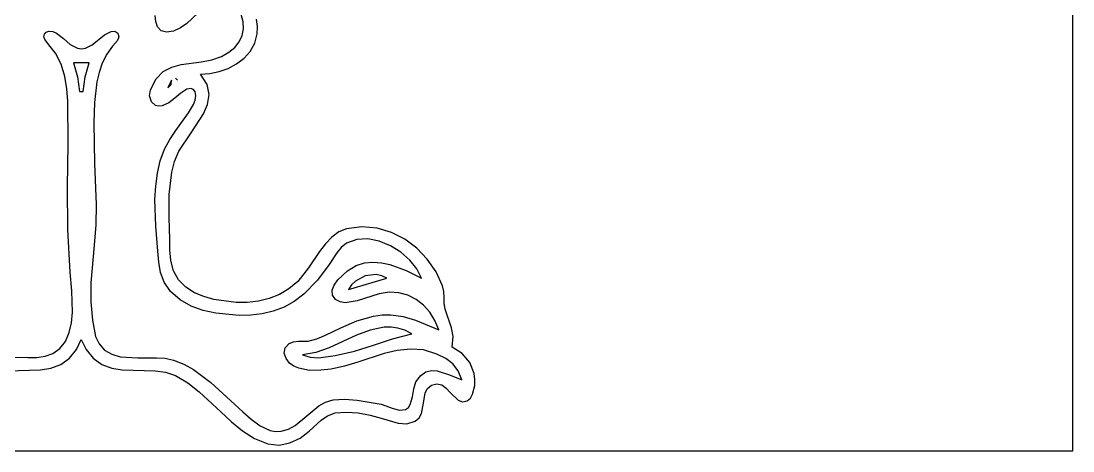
# Model space of a CAD drawing. Extents: x 0 to 276, y 0 to 299.
# Drawn here: x 131.1 to 276, y 0 to 59.2 of the extents above; entities that cross this region are included whole.
import ezdxf

# ---------------------------------------------------------------- set-up
doc = ezdxf.new("R2010")
doc.units = 0

msp = doc.modelspace()

# ---------------------------------------------------------------- linework, layer by layer
at = {"layer": 'Layer 1'}
for p, q in [((275.960069, 0.000793), (275.960069, 298.715)), ((149.679266, 59.114853), (149.61246, 59.974549)), ((155.490104, 60.284574), (153.965052, 58.840274)), ((161.728256, 59.075579), (161.420099, 60.077251)), ((163.672983, 58.41828), (163.53012, 59.428251)), ((149.939115, 58.382008), (149.679266, 59.114853)), ((150.417837, 57.863276), (149.939115, 58.382008)), ((153.101662, 58.257324), (152.135225, 57.817206)), ((153.965052, 58.840274), (153.101662, 58.257324)), ((161.588279, 57.186175), (161.778761, 58.106376)), ((161.778761, 58.106376), (161.728256, 59.075579)), ((163.643527, 57.415304), (163.672983, 58.41828)), ((134.293157, 57.035553), (134.350915, 57.397643)), ((134.399433, 56.640076), (134.293157, 57.035553)), ((134.350915, 57.397643), (134.575608, 57.670933)), ((135.121943, 55.687709), (134.399433, 56.640076)), ((134.575608, 57.670933), (134.970138, 57.800008)), ((134.970138, 57.800008), (135.520048, 57.748874)), ((135.520048, 57.748874), (136.03031, 57.535007)), ((136.03031, 57.535007), (136.978092, 56.805143)), ((136.978092, 56.805143), (137.905881, 55.982558)), ((140.926133, 55.920774), (142.610237, 57.301269)), ((142.610237, 57.301269), (143.540114, 57.768886)), ((143.540114, 57.768886), (144.04918, 57.795564)), ((144.412973, 56.533052), (143.712225, 55.715623)), ((144.04918, 57.795564), (144.469991, 57.516375)), ((144.606383, 57.020844), (144.412973, 56.533052)), ((144.469991, 57.516375), (144.606383, 57.020844)), ((151.141264, 57.645921), (150.417837, 57.863276)), ((152.135225, 57.817206), (151.141264, 57.645921)), ((161.173477, 56.331508), (161.588279, 57.186175)), ((163.299609, 56.123271), (163.643527, 57.415304)), ((135.899618, 54.759155), (135.121943, 55.687709)), ((137.905881, 55.982558), (138.906075, 55.439398)), ((138.906075, 55.439398), (139.468229, 55.369566)), ((139.468229, 55.369566), (139.987405, 55.446687)), ((139.987405, 55.446687), (140.926133, 55.920774)), ((143.712225, 55.715623), (142.925256, 54.633197)), ((159.737572, 54.884905), (160.551019, 55.558907)), ((160.551019, 55.558907), (161.173477, 56.331508)), ((162.6803, 55.005023), (163.299609, 56.123271)), ((136.63938, 53.234508), (135.899618, 54.759155)), ((142.925256, 54.633197), (142.318071, 53.41256)), ((153.194781, 53.203209), (155.996661, 53.595776)), ((155.996661, 53.595776), (157.402998, 53.861056)), ((157.402998, 53.861056), (158.7498, 54.326033)), ((158.7498, 54.326033), (159.737572, 54.884905)), ((160.805378, 53.283741), (161.833068, 54.059025)), ((161.833068, 54.059025), (162.6803, 55.005023)), ((137.150071, 51.567259), (136.63938, 53.234508)), ((138.376909, 53.446559), (138.928763, 51.493341)), ((140.493573, 53.446559), (138.376909, 53.446559)), ((139.941719, 51.493341), (140.493573, 53.446559)), ((142.318071, 53.41256), (141.877474, 52.114731)), ((149.729178, 51.230243), (150.722951, 52.226145)), ((150.722951, 52.226145), (151.893935, 52.845376)), ((151.893935, 52.845376), (153.194781, 53.203209)), ((157.114236, 51.966833), (158.398496, 52.23918)), ((158.398496, 52.23918), (159.644699, 52.677638)), ((159.644699, 52.677638), (160.805378, 53.283741)), ((137.455428, 49.844894), (137.150071, 51.567259)), ((138.928763, 51.493341), (139.170658, 49.477814)), ((139.699824, 49.477814), (139.941719, 51.493341)), ((141.59027, 50.800729), (141.256123, 47.995872)), ((141.877474, 52.114731), (141.59027, 50.800729)), ((148.959964, 49.742397), (149.729178, 51.230243)), ((151.870642, 51.065312), (151.341476, 50.00698)), ((151.783958, 50.473638), (151.870642, 51.065312)), ((152.399808, 51.329895), (152.664391, 51.065312)), ((152.664391, 51.065312), (152.399808, 51.329895)), ((155.839387, 51.859061), (157.114236, 51.966833)), ((156.737914, 50.44144), (155.839387, 51.859061)), ((137.579191, 48.154899), (137.455428, 49.844894)), ((139.170658, 49.477814), (139.699824, 49.477814)), ((148.839261, 48.874027), (148.959964, 49.742397)), ((151.341476, 50.00698), (151.783958, 50.473638)), ((153.122231, 49.257185), (152.321789, 48.573998)), ((153.982279, 49.811982), (153.122231, 49.257185)), ((154.47726, 49.924467), (153.982279, 49.811982)), ((154.867342, 49.786946), (154.47726, 49.924467)), ((155.122933, 49.444787), (154.867342, 49.786946)), ((155.214442, 48.943356), (155.122933, 49.444787)), ((157.024429, 49.061563), (156.737914, 50.44144)), ((137.60567, 42.276944), (137.579191, 48.154899)), ((141.256123, 47.995872), (141.13493, 45.186179)), ((149.076414, 48.08796), (148.839261, 48.874027)), ((149.652349, 47.574941), (149.076414, 48.08796)), ((151.49302, 47.938239), (150.547992, 47.525721)), ((152.321789, 48.573998), (151.49302, 47.938239)), ((154.864895, 47.695451), (155.115186, 48.310325)), ((155.115186, 48.310325), (155.214442, 48.943356)), ((156.823595, 47.714087), (157.024429, 49.061563)), ((150.061399, 47.480435), (149.652349, 47.574941)), ((150.547992, 47.525721), (150.061399, 47.480435)), ((152.464002, 44.103869), (154.191299, 46.567401)), ((154.191299, 46.567401), (154.864895, 47.695451)), ((154.543617, 43.812641), (156.260074, 46.393669)), ((156.260074, 46.393669), (156.823595, 47.714087)), ((141.13493, 45.186179), (141.269397, 39.558333)), ((151.621078, 42.860023), (152.464002, 44.103869)), ((152.872353, 41.275741), (154.543617, 43.812641)), ((137.530078, 36.379269), (137.60567, 42.276944)), ((150.898035, 41.540324), (151.621078, 42.860023)), ((150.301407, 39.949309), (150.898035, 41.540324)), ((152.27496, 39.872133), (152.872353, 41.275741)), ((141.269397, 39.558333), (141.469644, 33.929296)), ((149.90207, 38.244422), (150.301407, 39.949309)), ((151.876517, 38.398111), (152.27496, 39.872133)), ((149.670102, 36.459478), (149.90207, 38.244422)), ((151.529495, 35.312371), (151.876517, 38.398111)), ((137.557425, 30.482437), (137.530078, 36.379269)), ((149.575583, 34.628292), (149.670102, 36.459478)), ((151.537329, 32.165611), (151.529495, 35.312371)), ((141.469644, 33.929296), (141.430679, 31.118114)), ((149.679208, 30.962453), (149.575583, 34.628292)), ((151.606059, 29.104923), (151.537329, 32.165611)), ((137.892722, 24.607012), (137.557425, 30.482437)), ((141.430679, 31.118114), (141.211651, 28.311174)), ((149.973582, 27.517425), (149.679208, 30.962453)), ((175.947695, 30.589234), (174.895917, 30.166387)), ((178.073806, 30.845884), (175.947695, 30.589234)), ((180.143196, 30.661043), (178.073806, 30.845884)), ((182.116753, 30.078893), (180.143196, 30.661043)), ((151.629479, 27.67018), (151.606059, 29.104923)), ((173.938133, 29.455744), (173.057461, 28.532152)), ((174.895917, 30.166387), (173.938133, 29.455744)), ((177.352453, 29.120669), (175.958278, 28.591632)), ((178.874744, 29.194509), (177.352453, 29.120669)), ((180.445999, 28.879847), (178.874744, 29.194509)), ((183.955366, 29.143618), (182.116753, 30.078893)), ((185.619924, 27.899401), (183.955366, 29.143618)), ((141.211651, 28.311174), (140.753228, 23.15379)), ((150.119475, 26.003514), (149.973582, 27.517425)), ((151.768414, 26.211377), (151.629479, 27.67018)), ((173.057461, 28.532152), (172.237018, 27.470462)), ((175.223647, 28.002315), (174.614726, 27.262433)), ((175.958278, 28.591632), (175.223647, 28.002315)), ((181.987067, 28.243375), (180.445999, 28.879847)), ((183.418795, 27.351787), (181.987067, 28.243375)), ((187.071318, 26.390425), (185.619924, 27.899401)), ((152.127664, 24.811609), (151.768414, 26.211377)), ((172.237018, 27.470462), (170.709286, 25.232172)), ((174.614726, 27.262433), (173.556923, 25.665344)), ((184.662034, 26.271777), (183.418795, 27.351787)), ((185.63763, 25.070037), (184.662034, 26.271777)), ((188.270436, 24.660874), (187.071318, 26.390425)), ((150.355507, 24.591798), (150.119475, 26.003514)), ((152.812028, 23.553972), (152.127664, 24.811609)), ((170.709286, 25.232172), (169.219878, 23.339659)), ((173.556923, 25.665344), (171.936187, 23.513953)), ((174.738385, 23.555295), (176.062007, 24.799579)), ((176.062007, 24.799579), (177.27061, 25.538344)), ((177.27061, 25.538344), (178.425615, 25.880504)), ((178.425615, 25.880504), (179.590197, 25.993592)), ((179.590197, 25.993592), (180.755207, 25.91246)), ((180.755207, 25.91246), (181.911495, 25.671959)), ((181.911495, 25.671959), (184.161306, 24.852247)), ((184.161306, 24.852247), (186.266432, 23.813263)), ((186.266432, 23.813263), (185.63763, 25.070037)), ((189.178168, 22.754931), (188.270436, 24.660874)), ((138.13162, 22.035513), (137.892722, 24.607012)), ((150.830459, 23.256481), (150.355507, 24.591798)), ((151.693107, 21.971765), (150.830459, 23.256481)), ((153.815765, 22.539089), (152.812028, 23.553972)), ((169.219878, 23.339659), (168.015912, 22.32039)), ((171.936187, 23.513953), (170.08189, 21.566953)), ((174.244553, 22.843887), (174.738385, 23.555295)), ((176.212278, 22.225765), (181.503938, 23.813263)), ((177.168729, 23.399149), (176.625745, 22.865121)), ((178.525924, 24.109927), (177.168729, 23.399149)), ((180.049211, 24.275498), (178.525924, 24.109927)), ((180.79981, 24.128019), (180.049211, 24.275498)), ((181.503938, 23.813263), (180.79981, 24.128019)), ((138.198944, 19.102363), (138.13162, 22.035513)), ((140.753228, 23.15379), (140.733802, 20.549797)), ((153.020396, 20.788418), (151.693107, 21.971765)), ((155.006877, 21.792841), (153.815765, 22.539089)), ((156.320424, 21.25644), (155.006877, 21.792841)), ((168.015912, 22.32039), (166.69686, 21.535989)), ((173.975299, 22.126464), (174.244553, 22.843887)), ((174.015068, 21.443147), (173.975299, 22.126464)), ((176.625745, 22.865121), (176.212278, 22.225765)), ((181.824403, 21.867756), (180.445606, 21.654266)), ((183.144394, 21.791063), (181.824403, 21.867756)), ((184.384477, 21.449767), (183.144394, 21.791063)), ((189.36059, 21.945472), (189.178168, 22.754931)), ((189.387982, 21.129068), (189.36059, 21.945472)), ((140.733802, 20.549797), (140.951037, 17.992437)), ((154.556093, 19.938445), (153.020396, 20.788418)), ((157.691468, 20.8711), (156.320424, 21.25644)), ((160.743272, 20.428957), (157.691468, 20.8711)), ((162.285931, 20.432941), (160.743272, 20.428957)), ((163.808197, 20.608171), (162.285931, 20.432941)), ((165.286398, 20.970551), (163.808197, 20.608171)), ((166.69686, 21.535989), (165.286398, 20.970551)), ((168.752142, 20.561243), (167.343299, 19.790899)), ((170.08189, 21.566953), (168.752142, 20.561243)), ((174.448303, 20.834058), (174.015068, 21.443147)), ((175.049293, 20.509774), (174.448303, 20.834058)), ((175.768688, 20.402251), (175.049293, 20.509774)), ((177.410839, 20.647858), (175.768688, 20.402251)), ((180.445606, 21.654266), (177.410839, 20.647858)), ((185.523549, 20.869446), (184.384477, 21.449767)), ((186.540508, 20.075682), (185.523549, 20.869446)), ((189.39315, 20.312665), (189.387982, 21.129068)), ((189.508897, 19.503206), (189.39315, 20.312665)), ((138.062745, 17.652251), (138.198944, 19.102363)), ((156.226034, 19.358347), (154.556093, 19.938445)), ((157.956051, 18.984623), (156.226034, 19.358347)), ((161.176547, 18.660716), (157.956051, 18.984623)), ((164.34024, 18.875813), (162.771984, 18.690828)), ((165.868338, 19.235796), (164.34024, 18.875813)), ((167.343299, 19.790899), (165.868338, 19.235796)), ((187.414251, 19.094053), (186.540508, 20.075682)), ((188.123675, 17.95014), (187.414251, 19.094053)), ((190.401004, 16.96817), (189.508897, 19.503206)), ((137.757028, 16.294228), (138.062745, 17.652251)), ((140.951037, 17.992437), (141.398149, 15.759687)), ((162.771984, 18.690828), (161.176547, 18.660716)), ((175.160304, 16.965979), (177.376046, 17.904794)), ((177.376046, 17.904794), (179.671362, 18.567285)), ((179.671362, 18.567285), (180.844751, 18.73437)), ((180.844751, 18.73437), (182.033104, 18.759728)), ((182.033104, 18.759728), (183.755519, 18.510896)), ((183.755519, 18.510896), (185.422048, 18.001367)), ((185.422048, 18.001367), (188.647679, 16.669522)), ((188.647679, 16.669522), (188.123675, 17.95014)), ((137.239585, 15.089124), (137.757028, 16.294228)), ((171.878607, 15.440203), (173.037282, 15.944565)), ((173.037282, 15.944565), (175.160304, 16.965979)), ((177.327595, 15.941257), (173.572877, 14.218987)), ((179.219478, 16.651952), (177.327595, 15.941257)), ((181.119966, 17.035473), (179.219478, 16.651952)), ((182.073184, 17.051369), (181.119966, 17.035473)), ((183.028249, 16.921661), (182.073184, 17.051369)), ((182.278811, 15.455086), (184.943517, 16.140356)), ((183.98506, 16.62508), (183.028249, 16.921661)), ((184.943517, 16.140356), (183.98506, 16.62508)), ((190.640361, 15.746417), (190.401004, 16.96817)), ((136.468207, 14.097775), (137.239585, 15.089124)), ((138.749839, 13.973091), (139.435241, 15.346607)), ((139.435241, 15.346607), (140.120643, 13.973091)), ((141.398149, 15.759687), (141.86845, 14.74836)), ((141.86845, 14.74836), (142.638018, 13.894046)), ((167.493652, 14.213572), (168.049628, 14.809504)), ((168.049628, 14.809504), (168.657797, 15.034812)), ((168.657797, 15.034812), (169.323463, 15.099883)), ((169.323463, 15.099883), (170.656035, 15.132295)), ((170.656035, 15.132295), (171.878607, 15.440203)), ((177.027582, 13.74125), (179.653643, 14.587254)), ((179.653643, 14.587254), (182.278811, 15.455086)), ((190.49976, 14.288275), (190.640361, 15.746417)), ((133.28581, 12.884502), (134.454524, 13.059907)), ((134.454524, 13.059907), (135.52733, 13.441129)), ((135.52733, 13.441129), (136.468207, 14.097775)), ((137.819962, 12.756339), (138.749839, 13.973091)), ((140.120643, 13.973091), (141.05052, 12.756339)), ((142.638018, 13.894046), (143.645459, 13.305101)), ((143.645459, 13.305101), (144.768986, 12.975613)), ((167.379075, 13.473029), (167.493652, 14.213572)), ((167.61598, 12.718099), (167.379075, 13.473029)), ((171.711661, 13.547732), (169.862286, 13.229943)), ((169.862286, 13.229943), (170.944931, 12.896734)), ((169.862286, 13.229943), (169.862286, 13.229943)), ((173.572877, 14.218987), (171.711661, 13.547732)), ((172.079194, 12.834391), (174.360197, 13.121464)), ((174.360197, 13.121464), (177.027582, 13.74125)), ((181.11768, 13.400599), (177.496221, 12.220393)), ((182.924017, 13.833874), (181.11768, 13.400599)), ((184.733831, 14.033118), (182.924017, 13.833874)), ((186.551923, 13.901219), (184.733831, 14.033118)), ((188.383096, 13.341068), (186.551923, 13.901219)), ((189.596581, 12.726367), (188.383096, 13.341068)), ((191.879523, 13.41234), (190.49976, 14.288275)), ((192.920331, 12.158382), (191.879523, 13.41234)), ((129.564451, 12.897106), (132.057212, 12.845305)), ((132.057212, 12.845305), (133.28581, 12.884502)), ((135.248843, 11.410232), (136.597766, 11.899809)), ((136.597766, 11.899809), (137.819962, 12.756339)), ((141.05052, 12.756339), (142.272716, 11.899809)), ((142.272716, 11.899809), (143.621639, 11.410232)), ((144.768986, 12.975613), (147.234817, 12.813225)), ((147.234817, 12.813225), (149.77655, 12.843321)), ((149.77655, 12.843321), (150.994955, 12.754438)), ((150.994955, 12.754438), (152.135225, 12.50234)), ((152.135225, 12.50234), (153.545895, 11.934628)), ((153.545895, 11.934628), (154.855242, 11.214027)), ((168.114451, 12.079007), (167.61598, 12.718099)), ((168.695283, 11.668521), (168.114451, 12.079007)), ((169.360984, 11.378772), (168.695283, 11.668521)), ((170.944931, 12.896734), (172.079194, 12.834391)), ((175.671494, 11.667684), (173.831031, 11.269383)), ((177.496221, 12.220393), (175.671494, 11.667684)), ((190.564847, 11.993348), (189.596581, 12.726367)), ((191.302133, 11.046513), (190.564847, 11.993348)), ((193.524427, 10.646455), (192.920331, 12.158382)), ((129.291823, 11.049655), (132.312005, 11.117578)), ((132.312005, 11.117578), (133.808491, 11.184019)), ((133.808491, 11.184019), (135.248843, 11.410232)), ((143.621639, 11.410232), (145.061991, 11.184019)), ((145.061991, 11.184019), (146.558477, 11.117578)), ((146.558477, 11.117578), (149.578659, 11.049655)), ((149.578659, 11.049655), (151.031761, 10.840991)), ((151.031761, 10.840991), (152.399808, 10.377738)), ((152.399808, 10.377738), (154.103238, 9.38394)), ((154.855242, 11.214027), (157.246869, 9.434831)), ((170.853679, 11.096743), (169.360984, 11.378772)), ((172.405904, 11.10344), (170.853679, 11.096743)), ((173.831031, 11.269383), (172.405904, 11.10344)), ((185.496231, 9.525781), (186.157474, 10.400863)), ((186.157474, 10.400863), (186.873737, 10.894295)), ((186.873737, 10.894295), (187.636019, 11.076615)), ((187.636019, 11.076615), (188.435318, 11.01836)), ((188.435318, 11.01836), (190.108967, 10.462281)), ((190.108967, 10.462281), (191.822675, 9.790364)), ((191.822675, 9.790364), (191.302133, 11.046513)), ((193.632161, 9.831271), (193.524427, 10.646455)), ((154.103238, 9.38394), (155.676416, 8.160698)), ((157.246869, 9.434831), (161.660213, 5.369182)), ((185.199154, 8.577168), (185.496231, 9.525781)), ((187.106716, 8.59403), (187.628241, 9.04424)), ((187.628241, 9.04424), (188.380483, 9.258826)), ((188.380483, 9.258826), (189.048985, 9.08215)), ((189.048985, 9.08215), (189.65617, 8.64087)), ((193.304704, 7.816575), (193.594058, 8.996615)), ((193.594058, 8.996615), (193.632161, 9.831271)), ((155.676416, 8.160698), (158.626273, 5.383073)), ((184.723367, 6.383279), (185.019651, 7.431607)), ((185.019651, 7.431607), (185.199154, 8.577168)), ((186.525459, 6.597178), (186.796086, 8.005876)), ((186.796086, 8.005876), (187.106716, 8.59403)), ((189.65617, 8.64087), (190.224461, 8.061645)), ((190.224461, 8.061645), (191.334056, 6.995995)), ((192.557157, 6.898472), (193.005258, 7.285838)), ((193.005258, 7.285838), (193.304704, 7.816575)), ((170.503304, 4.836047), (172.145819, 6.197906)), ((172.145819, 6.197906), (173.06374, 6.710256)), ((173.06374, 6.710256), (174.095614, 7.017534)), ((174.095614, 7.017534), (175.683897, 7.125269)), ((175.683897, 7.125269), (177.413617, 7.014227)), ((177.413617, 7.014227), (180.710189, 6.435452)), ((180.710189, 6.435452), (182.381163, 5.84477)), ((182.381163, 5.84477), (183.262067, 5.634757)), ((184.075949, 5.726369), (184.458197, 5.98751)), ((184.458197, 5.98751), (184.723367, 6.383279)), ((186.252252, 5.181039), (186.525459, 6.597178)), ((191.334056, 6.995995), (191.920207, 6.762889)), ((191.920207, 6.762889), (192.557157, 6.898472)), ((158.626273, 5.383073), (160.10008, 4.007282)), ((161.660213, 5.369182), (162.799462, 4.379228)), ((162.799462, 4.379228), (164.061271, 3.454263)), ((168.871009, 3.48808), (170.503304, 4.836047)), ((172.438465, 4.217915), (173.344165, 4.856594)), ((173.344165, 4.856594), (174.360197, 5.231599)), ((174.360197, 5.231599), (175.902712, 5.351943)), ((175.902712, 5.351943), (177.566645, 5.23193)), ((177.566645, 5.23193), (179.214853, 4.935803)), ((179.214853, 4.935803), (180.710189, 4.527808)), ((180.710189, 4.527808), (183.049169, 3.814095)), ((183.262067, 5.634757), (184.075949, 5.726369)), ((185.412358, 4.12035), (185.938398, 4.583582)), ((185.938398, 4.583582), (186.252252, 5.181039)), ((160.10008, 4.007282), (161.637893, 2.759236)), ((164.061271, 3.454263), (165.445466, 2.821992)), ((166.951873, 2.710123), (167.965863, 2.993092)), ((167.965863, 2.993092), (168.871009, 3.48808)), ((170.808435, 2.710123), (172.438465, 4.217915)), ((183.049169, 3.814095), (184.246192, 3.744973)), ((184.246192, 3.744973), (185.412358, 4.12035)), ((161.637893, 2.759236), (163.288275, 1.728231)), ((163.288275, 1.728231), (165.099792, 1.003563)), ((165.445466, 2.821992), (166.183404, 2.686776)), ((166.183404, 2.686776), (166.951873, 2.710123)), ((168.154337, 1.107742), (169.542529, 1.771143)), ((169.542529, 1.771143), (170.808435, 2.710123)), ((0, 0.000793), (275.960069, 0.000793)), ((165.099792, 1.003563), (166.666032, 0.818892)), ((166.666032, 0.818892), (168.154337, 1.107742))]:
    msp.add_line(p, q, dxfattribs=at)

doc.saveas('drawing.dxf')
